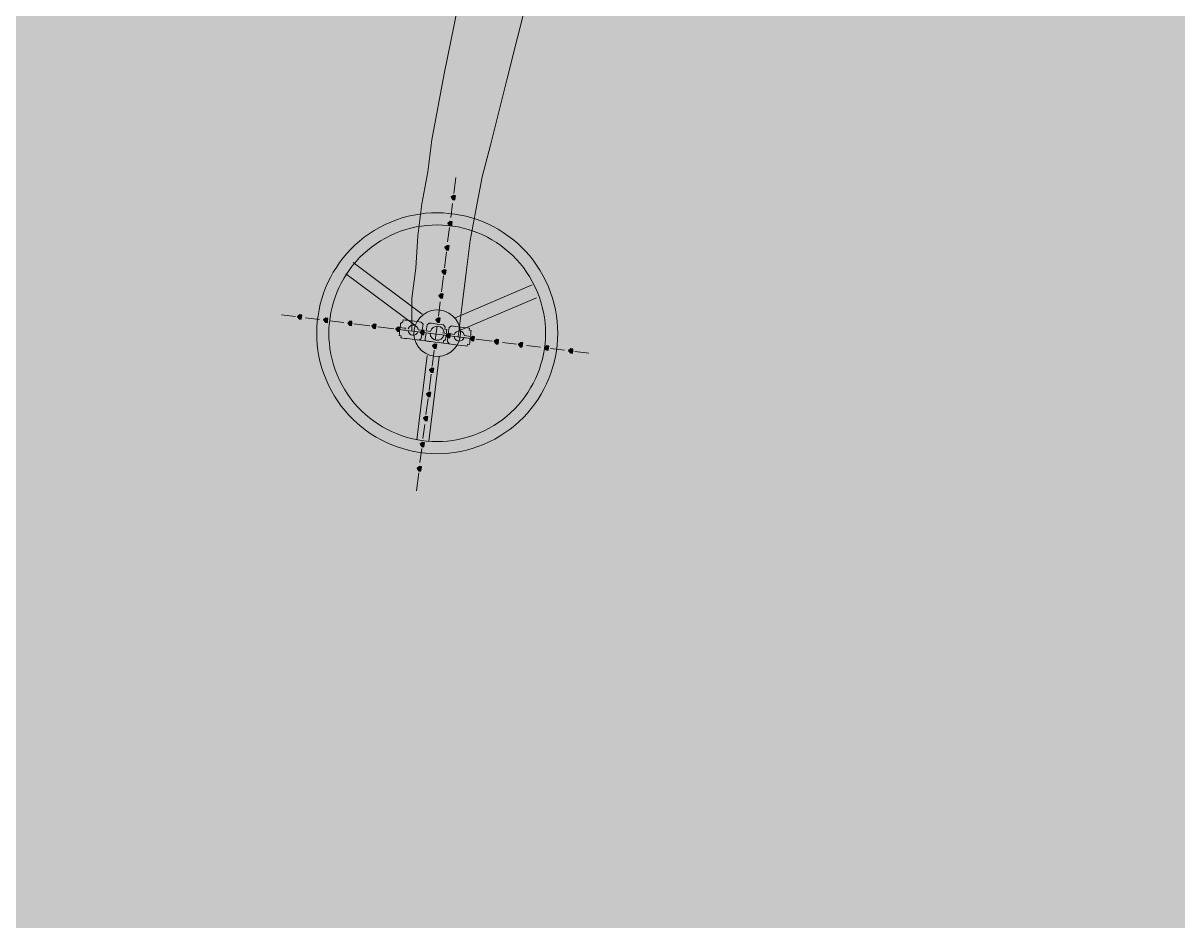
# Model space of a CAD drawing. Header units: metres. Extents: x -4 to 509425, y 7549 to 4732445.
# Drawn here: x 476035.607 to 476040.436, y 4719718.165 to 4719721.92 of the extents above; entities that cross this region are included whole.
import ezdxf

# ---------------------------------------------------------------- set-up
doc = ezdxf.new("R2010")
doc.units = ezdxf.units.M
doc.header["$LTSCALE"] = 0.01
doc.header["$MEASUREMENT"] = 0
doc.layers.get('0').update_dxf_attribs({"lineweight": 0})
doc.layers.add('_SUBESTACIÓN', color=1, linetype='Continuous')
doc.layers.add('SUBESTACION LA VID', color=253, linetype='Continuous')

# ---------------------------------------------------------------- blocks, each defined once
blk = doc.blocks.new('A$Cfff6051d')
at = {"layer": 'SUBESTACION LA VID', "transparency": 33554687}
h = blk.add_hatch(color=256, dxfattribs=at)
h.dxf.hatch_style = 2
h.paths.add_polyline_path([(476037.4137, 4719721.1894), (476037.4147, 4719721.1978), (476037.4063, 4719721.1988), (476037.3969, 4719721.1915), (476037.4042, 4719721.182), (476037.4126, 4719721.181)])
h = blk.add_hatch(color=256, dxfattribs=at)
h.dxf.hatch_style = 2
h.paths.add_polyline_path([(476037.4, 4719721.0801), (476037.4011, 4719721.0885), (476037.3927, 4719721.0896), (476037.3832, 4719721.0823), (476037.3905, 4719721.0728), (476037.3989, 4719721.0717)])
h = blk.add_hatch(color=256, dxfattribs=at)
h.dxf.hatch_style = 2
h.paths.add_polyline_path([(476037.3874, 4719720.9793), (476037.3884, 4719720.9877), (476037.38, 4719720.9888), (476037.3706, 4719720.9814), (476037.3779, 4719720.972), (476037.3863, 4719720.9709)])
h = blk.add_hatch(color=256, dxfattribs=at)
h.dxf.hatch_style = 2
h.paths.add_polyline_path([(476037.3747, 4719720.8785), (476037.3758, 4719720.8869), (476037.3674, 4719720.888), (476037.3579, 4719720.8806), (476037.3653, 4719720.8712), (476037.3737, 4719720.8701)])
h = blk.add_hatch(color=256, dxfattribs=at)
h.dxf.hatch_style = 2
h.paths.add_polyline_path([(476037.3621, 4719720.7777), (476037.3631, 4719720.7861), (476037.3547, 4719720.7872), (476037.3453, 4719720.7798), (476037.3526, 4719720.7704), (476037.361, 4719720.7693)])
h = blk.add_hatch(color=256, dxfattribs=at)
h.dxf.hatch_style = 2
h.paths.add_polyline_path([(476036.7708, 4719720.6897), (476036.7719, 4719720.6981), (476036.7635, 4719720.6992), (476036.754, 4719720.6918), (476036.7614, 4719720.6824), (476036.7698, 4719720.6813)])
h = blk.add_hatch(color=256, dxfattribs=at)
h.dxf.hatch_style = 2
h.paths.add_polyline_path([(476036.8801, 4719720.6761), (476036.8811, 4719720.6845), (476036.8727, 4719720.6855), (476036.8633, 4719720.6782), (476036.8706, 4719720.6687), (476036.879, 4719720.6677)])
h = blk.add_hatch(color=256, dxfattribs=at)
h.dxf.hatch_style = 2
h.paths.add_polyline_path([(476036.9809, 4719720.6634), (476036.9819, 4719720.6718), (476036.9735, 4719720.6729), (476036.9641, 4719720.6655), (476036.9714, 4719720.6561), (476036.9798, 4719720.655)])
h = blk.add_hatch(color=256, dxfattribs=at)
h.dxf.hatch_style = 2
h.paths.add_polyline_path([(476037.0817, 4719720.6508), (476037.0827, 4719720.6592), (476037.0743, 4719720.6602), (476037.0649, 4719720.6529), (476037.0722, 4719720.6434), (476037.0806, 4719720.6424)])
h = blk.add_hatch(color=256, dxfattribs=at)
h.dxf.hatch_style = 2
h.paths.add_polyline_path([(476037.1825, 4719720.6381), (476037.1835, 4719720.6465), (476037.1751, 4719720.6476), (476037.1657, 4719720.6402), (476037.173, 4719720.6308), (476037.1814, 4719720.6297)])
h = blk.add_hatch(color=256, dxfattribs=at)
h.dxf.hatch_style = 2
h.paths.add_polyline_path([(476037.3494, 4719720.6769), (476037.3505, 4719720.6853), (476037.3421, 4719720.6864), (476037.3326, 4719720.679), (476037.34, 4719720.6696), (476037.3484, 4719720.6685)])
h = blk.add_hatch(color=256, dxfattribs=at)
h.dxf.hatch_style = 2
h.paths.add_polyline_path([(476037.2833, 4719720.6255), (476037.2843, 4719720.6339), (476037.2759, 4719720.635), (476037.2665, 4719720.6276), (476037.2738, 4719720.6182), (476037.2822, 4719720.6171)])
h = blk.add_hatch(color=256, dxfattribs=at)
h.dxf.hatch_style = 2
h.paths.add_polyline_path([(476037.3925, 4719720.6118), (476037.3935, 4719720.6202), (476037.3851, 4719720.6213), (476037.3757, 4719720.6139), (476037.383, 4719720.6045), (476037.3914, 4719720.6034)])
h = blk.add_hatch(color=256, dxfattribs=at)
h.dxf.hatch_style = 2
h.paths.add_polyline_path([(476037.4933, 4719720.5992), (476037.4943, 4719720.6076), (476037.4859, 4719720.6086), (476037.4765, 4719720.6013), (476037.4838, 4719720.5918), (476037.4922, 4719720.5908)])
h = blk.add_hatch(color=256, dxfattribs=at)
h.dxf.hatch_style = 2
h.paths.add_polyline_path([(476037.5941, 4719720.5865), (476037.5951, 4719720.5949), (476037.5867, 4719720.596), (476037.5773, 4719720.5886), (476037.5846, 4719720.5792), (476037.593, 4719720.5781)])
h = blk.add_hatch(color=256, dxfattribs=at)
h.dxf.hatch_style = 2
h.paths.add_polyline_path([(476037.3358, 4719720.5677), (476037.3368, 4719720.5761), (476037.3284, 4719720.5772), (476037.319, 4719720.5698), (476037.3263, 4719720.5604), (476037.3347, 4719720.5593)])
h = blk.add_hatch(color=256, dxfattribs=at)
h.dxf.hatch_style = 2
h.paths.add_polyline_path([(476037.6949, 4719720.5739), (476037.6959, 4719720.5823), (476037.6875, 4719720.5833), (476037.6781, 4719720.576), (476037.6854, 4719720.5666), (476037.6938, 4719720.5655)])
h = blk.add_hatch(color=256, dxfattribs=at)
h.dxf.hatch_style = 2
h.paths.add_polyline_path([(476037.8041, 4719720.5602), (476037.8051, 4719720.5686), (476037.7967, 4719720.5697), (476037.7873, 4719720.5623), (476037.7946, 4719720.5529), (476037.803, 4719720.5518)])
h = blk.add_hatch(color=256, dxfattribs=at)
h.dxf.hatch_style = 2
h.paths.add_polyline_path([(476037.9049, 4719720.5476), (476037.906, 4719720.556), (476037.8975, 4719720.557), (476037.8881, 4719720.5497), (476037.8954, 4719720.5402), (476037.9038, 4719720.5392)])
h = blk.add_hatch(color=256, dxfattribs=at)
h.dxf.hatch_style = 2
h.paths.add_polyline_path([(476037.3231, 4719720.4669), (476037.3242, 4719720.4753), (476037.3158, 4719720.4764), (476037.3063, 4719720.469), (476037.3137, 4719720.4596), (476037.3221, 4719720.4585)])
h = blk.add_hatch(color=256, dxfattribs=at)
h.dxf.hatch_style = 2
h.paths.add_polyline_path([(476037.3105, 4719720.3661), (476037.3115, 4719720.3745), (476037.3031, 4719720.3756), (476037.2937, 4719720.3682), (476037.301, 4719720.3588), (476037.3094, 4719720.3577)])
h = blk.add_hatch(color=256, dxfattribs=at)
h.dxf.hatch_style = 2
h.paths.add_polyline_path([(476037.2978, 4719720.2653), (476037.2989, 4719720.2737), (476037.2905, 4719720.2748), (476037.281, 4719720.2674), (476037.2884, 4719720.258), (476037.2968, 4719720.2569)])
h = blk.add_hatch(color=256, dxfattribs=at)
h.dxf.hatch_style = 2
h.paths.add_polyline_path([(476037.2842, 4719720.1561), (476037.2852, 4719720.1645), (476037.2768, 4719720.1656), (476037.2674, 4719720.1582), (476037.2747, 4719720.1488), (476037.2831, 4719720.1477)])
h = blk.add_hatch(color=256, dxfattribs=at)
h.dxf.hatch_style = 2
h.paths.add_polyline_path([(476037.2715, 4719720.0553), (476037.2726, 4719720.0637), (476037.2642, 4719720.0648), (476037.2547, 4719720.0574), (476037.2621, 4719720.048), (476037.2705, 4719720.0469)])
at = {"layer": 'SUBESTACION LA VID', "lineweight": 15}
for p, q in [((476037.4074, 4719721.2072), (476037.4158, 4719721.2744)), ((476037.3948, 4719721.1064), (476037.4021, 4719721.1652)), ((476037.3821, 4719721.0056), (476037.3895, 4719721.0644)), ((476037.3684, 4719720.8964), (476037.3769, 4719720.9636)), ((476036.9873, 4719720.9186), (476037.2759, 4719720.7032)), ((476037.2444, 4719720.656), (476036.9557, 4719720.8713)), ((476037.3558, 4719720.7956), (476037.3642, 4719720.8628)), ((476037.4104, 4719720.6864), (476037.7349, 4719720.8249)), ((476037.3432, 4719720.6948), (476037.3505, 4719720.7536)), ((476037.7538, 4719720.7713), (476037.4292, 4719720.6328)), ((476036.6868, 4719720.7003), (476036.7456, 4719720.6929)), ((476036.7876, 4719720.6876), (476036.8464, 4719720.6803)), ((476036.8885, 4719720.675), (476036.9473, 4719720.6676)), ((476036.9893, 4719720.6624), (476037.0565, 4719720.6539)), ((476037.0901, 4719720.6497), (476037.1573, 4719720.6413)), ((476037.2003, 4719720.6444), (476037.2087, 4719720.6434)), ((476037.3305, 4719720.594), (476037.3379, 4719720.6528)), ((476037.1993, 4719720.636), (476037.2077, 4719720.635)), ((476037.1993, 4719720.636), (476037.2581, 4719720.6287)), ((476037.2455, 4719720.5961), (476037.3127, 4719720.5877)), ((476037.2749, 4719720.6266), (476037.2917, 4719720.6244)), ((476037.3001, 4719720.6234), (476037.3589, 4719720.616)), ((476037.3841, 4719720.6129), (476037.3757, 4719720.6139)), ((476037.4009, 4719720.6108), (476037.4093, 4719720.6097)), ((476037.4009, 4719720.6108), (476037.4681, 4719720.6023)), ((476037.4019, 4719720.6192), (476037.4103, 4719720.6181)), ((476037.5017, 4719720.5981), (476037.5689, 4719720.5897)), ((476037.3168, 4719720.4848), (476037.3252, 4719720.552)), ((476037.3463, 4719720.5835), (476037.4051, 4719720.5761)), ((476037.6109, 4719720.5844), (476037.6697, 4719720.5771)), ((476037.7117, 4719720.5718), (476037.7705, 4719720.5644)), ((476037.8125, 4719720.5592), (476037.8713, 4719720.5518)), ((476037.9133, 4719720.5465), (476037.9721, 4719720.5391)), ((476037.2527, 4719720.1771), (476037.2969, 4719720.5299)), ((476037.3473, 4719720.5236), (476037.3031, 4719720.1708)), ((476037.3042, 4719720.384), (476037.3126, 4719720.4512)), ((476037.2915, 4719720.2832), (476037.3, 4719720.3504)), ((476037.2789, 4719720.1824), (476037.2863, 4719720.2412)), ((476037.2663, 4719720.0816), (476037.2736, 4719720.1404)), ((476037.2515, 4719719.964), (476037.261, 4719720.0396))]:
    blk.add_line(p, q, dxfattribs=at)
for points in [[(476037.2329, 4719720.6318), (476037.2329, 4719720.7683), (476037.2487, 4719720.8943), (476037.2572, 4719721.0298), (476037.274, 4719721.1642), (476037.2993, 4719721.2976), (476037.3161, 4719721.432), (476037.3677, 4719721.7071), (476037.4792, 4719722.2562)], [(476037.4261, 4719720.6076), (476037.4429, 4719720.742), (476037.4598, 4719720.8764), (476037.4766, 4719721.0108), (476037.5019, 4719721.1442), (476037.5271, 4719721.2775), (476037.5608, 4719721.4098), (476037.6291, 4719721.6828), (476037.7648, 4719722.2204)], [(476037.2591, 4719720.6371), (476037.2759, 4719720.635), (476037.277, 4719720.6434), (476037.278, 4719720.6518), (476037.2791, 4719720.6602), (476037.2717, 4719720.6696), (476037.2633, 4719720.6707), (476037.2549, 4719720.6717), (476037.2213, 4719720.6759), (476037.2129, 4719720.677), (476037.2045, 4719720.678), (476037.1961, 4719720.6791), (476037.1951, 4719720.6707), (476037.1856, 4719720.6633), (476037.1846, 4719720.6549), (476037.1835, 4719720.6465), (476037.2003, 4719720.6444)], [(476037.3389, 4719720.6612), (476037.3221, 4719720.6633), (476037.3137, 4719720.6643), (476037.3053, 4719720.6654), (476037.2959, 4719720.658), (476037.2948, 4719720.6496), (476037.2938, 4719720.6412), (476037.2927, 4719720.6328), (476037.3095, 4719720.6307)], [(476037.3389, 4719720.6612), (476037.3557, 4719720.6591), (476037.3641, 4719720.658), (476037.3715, 4719720.6486), (476037.3704, 4719720.6402), (476037.3788, 4719720.6391), (476037.3778, 4719720.6307), (476037.3767, 4719720.6223), (476037.3599, 4719720.6244)], [(476037.4523, 4719720.6128), (476037.4775, 4719720.6097), (476037.4786, 4719720.6181), (476037.4796, 4719720.6265), (476037.4807, 4719720.6349), (476037.4723, 4719720.6359), (476037.4733, 4719720.6443), (476037.4649, 4719720.6454), (476037.4481, 4719720.6475), (476037.4145, 4719720.6517), (476037.4061, 4719720.6528), (476037.3977, 4719720.6538), (476037.3883, 4719720.6465), (476037.3872, 4719720.6381), (476037.3862, 4719720.6297), (476037.3851, 4719720.6213), (476037.4019, 4719720.6192)], [(476037.2581, 4719720.6287), (476037.2749, 4719720.6266), (476037.2738, 4719720.6182), (476037.2728, 4719720.6098), (476037.2717, 4719720.6014), (476037.2623, 4719720.594), (476037.2539, 4719720.5951), (476037.2455, 4719720.5961), (476037.2119, 4719720.6003), (476037.2035, 4719720.6014), (476037.1951, 4719720.6024), (476037.1867, 4719720.6035), (476037.1877, 4719720.6119), (476037.1793, 4719720.6129), (476037.1804, 4719720.6213), (476037.1814, 4719720.6297), (476037.1825, 4719720.6381), (476037.1993, 4719720.636)], [(476037.3295, 4719720.5856), (476037.3127, 4719720.5877), (476037.3043, 4719720.5887), (476037.2959, 4719720.5898), (476037.2875, 4719720.5908), (476037.2885, 4719720.5992), (476037.2896, 4719720.6076), (476037.2906, 4719720.616), (476037.2917, 4719720.6244), (476037.3085, 4719720.6223)], [(476037.3295, 4719720.5856), (476037.3463, 4719720.5835), (476037.3547, 4719720.5824), (476037.3631, 4719720.5814), (476037.3641, 4719720.5898), (476037.3736, 4719720.5971), (476037.3746, 4719720.6055), (476037.3757, 4719720.6139), (476037.3589, 4719720.616)], [(476037.4513, 4719720.6044), (476037.4765, 4719720.6013), (476037.4754, 4719720.5929), (476037.4744, 4719720.5845), (476037.4733, 4719720.5761), (476037.4649, 4719720.5771), (476037.4639, 4719720.5687), (476037.4555, 4719720.5698), (476037.4387, 4719720.5719), (476037.4051, 4719720.5761), (476037.3967, 4719720.5772), (476037.3883, 4719720.5782), (476037.3809, 4719720.5877), (476037.382, 4719720.5961), (476037.383, 4719720.6045), (476037.3841, 4719720.6129), (476037.4009, 4719720.6108)]]:
    blk.add_lwpolyline(points, dxfattribs=at)
at = {"layer": 'SUBESTACION LA VID'}
for points in [[(476037.4137, 4719721.1894), (476037.4147, 4719721.1978), (476037.4063, 4719721.1988), (476037.3969, 4719721.1915), (476037.4042, 4719721.182), (476037.4126, 4719721.181)], [(476037.4, 4719721.0801), (476037.4011, 4719721.0885), (476037.3927, 4719721.0896), (476037.3832, 4719721.0823), (476037.3905, 4719721.0728), (476037.3989, 4719721.0717)], [(476037.3874, 4719720.9793), (476037.3884, 4719720.9877), (476037.38, 4719720.9888), (476037.3706, 4719720.9814), (476037.3779, 4719720.972), (476037.3863, 4719720.9709)], [(476037.3747, 4719720.8785), (476037.3758, 4719720.8869), (476037.3674, 4719720.888), (476037.3579, 4719720.8806), (476037.3653, 4719720.8712), (476037.3737, 4719720.8701)], [(476037.3621, 4719720.7777), (476037.3631, 4719720.7861), (476037.3547, 4719720.7872), (476037.3453, 4719720.7798), (476037.3526, 4719720.7704), (476037.361, 4719720.7693)], [(476036.7708, 4719720.6897), (476036.7719, 4719720.6981), (476036.7635, 4719720.6992), (476036.754, 4719720.6918), (476036.7614, 4719720.6824), (476036.7698, 4719720.6813)], [(476036.8801, 4719720.6761), (476036.8811, 4719720.6845), (476036.8727, 4719720.6855), (476036.8633, 4719720.6782), (476036.8706, 4719720.6687), (476036.879, 4719720.6677)], [(476036.9809, 4719720.6634), (476036.9819, 4719720.6718), (476036.9735, 4719720.6729), (476036.9641, 4719720.6655), (476036.9714, 4719720.6561), (476036.9798, 4719720.655)], [(476037.0817, 4719720.6508), (476037.0827, 4719720.6592), (476037.0743, 4719720.6602), (476037.0649, 4719720.6529), (476037.0722, 4719720.6434), (476037.0806, 4719720.6424)], [(476037.1825, 4719720.6381), (476037.1835, 4719720.6465), (476037.1751, 4719720.6476), (476037.1657, 4719720.6402), (476037.173, 4719720.6308), (476037.1814, 4719720.6297)], [(476037.3494, 4719720.6769), (476037.3505, 4719720.6853), (476037.3421, 4719720.6864), (476037.3326, 4719720.679), (476037.34, 4719720.6696), (476037.3484, 4719720.6685)], [(476037.2833, 4719720.6255), (476037.2843, 4719720.6339), (476037.2759, 4719720.635), (476037.2665, 4719720.6276), (476037.2738, 4719720.6182), (476037.2822, 4719720.6171)], [(476037.3925, 4719720.6118), (476037.3935, 4719720.6202), (476037.3851, 4719720.6213), (476037.3757, 4719720.6139), (476037.383, 4719720.6045), (476037.3914, 4719720.6034)], [(476037.4933, 4719720.5992), (476037.4943, 4719720.6076), (476037.4859, 4719720.6086), (476037.4765, 4719720.6013), (476037.4838, 4719720.5918), (476037.4922, 4719720.5908)], [(476037.5941, 4719720.5865), (476037.5951, 4719720.5949), (476037.5867, 4719720.596), (476037.5773, 4719720.5886), (476037.5846, 4719720.5792), (476037.593, 4719720.5781)], [(476037.3358, 4719720.5677), (476037.3368, 4719720.5761), (476037.3284, 4719720.5772), (476037.319, 4719720.5698), (476037.3263, 4719720.5604), (476037.3347, 4719720.5593)], [(476037.6949, 4719720.5739), (476037.6959, 4719720.5823), (476037.6875, 4719720.5833), (476037.6781, 4719720.576), (476037.6854, 4719720.5666), (476037.6938, 4719720.5655)], [(476037.8041, 4719720.5602), (476037.8051, 4719720.5686), (476037.7967, 4719720.5697), (476037.7873, 4719720.5623), (476037.7946, 4719720.5529), (476037.803, 4719720.5518)], [(476037.9049, 4719720.5476), (476037.906, 4719720.556), (476037.8975, 4719720.557), (476037.8881, 4719720.5497), (476037.8954, 4719720.5402), (476037.9038, 4719720.5392)], [(476037.3231, 4719720.4669), (476037.3242, 4719720.4753), (476037.3158, 4719720.4764), (476037.3063, 4719720.469), (476037.3137, 4719720.4596), (476037.3221, 4719720.4585)], [(476037.3105, 4719720.3661), (476037.3115, 4719720.3745), (476037.3031, 4719720.3756), (476037.2937, 4719720.3682), (476037.301, 4719720.3588), (476037.3094, 4719720.3577)], [(476037.2978, 4719720.2653), (476037.2989, 4719720.2737), (476037.2905, 4719720.2748), (476037.281, 4719720.2674), (476037.2884, 4719720.258), (476037.2968, 4719720.2569)], [(476037.2842, 4719720.1561), (476037.2852, 4719720.1645), (476037.2768, 4719720.1656), (476037.2674, 4719720.1582), (476037.2747, 4719720.1488), (476037.2831, 4719720.1477)], [(476037.2715, 4719720.0553), (476037.2726, 4719720.0637), (476037.2642, 4719720.0648), (476037.2547, 4719720.0574), (476037.2621, 4719720.048), (476037.2705, 4719720.0469)]]:
    blk.add_lwpolyline(points, close=True, dxfattribs=at)
at = {"layer": 'SUBESTACION LA VID', "lineweight": 0}
for points in [[(476037.4137, 4719721.1894), (476037.4147, 4719721.1978), (476037.4063, 4719721.1988), (476037.3969, 4719721.1915), (476037.4042, 4719721.182), (476037.4126, 4719721.181)], [(476037.4, 4719721.0801), (476037.4011, 4719721.0885), (476037.3927, 4719721.0896), (476037.3832, 4719721.0823), (476037.3905, 4719721.0728), (476037.3989, 4719721.0717)], [(476037.3874, 4719720.9793), (476037.3884, 4719720.9877), (476037.38, 4719720.9888), (476037.3706, 4719720.9814), (476037.3779, 4719720.972), (476037.3863, 4719720.9709)], [(476037.3747, 4719720.8785), (476037.3758, 4719720.8869), (476037.3674, 4719720.888), (476037.3579, 4719720.8806), (476037.3653, 4719720.8712), (476037.3737, 4719720.8701)], [(476037.3621, 4719720.7777), (476037.3631, 4719720.7861), (476037.3547, 4719720.7872), (476037.3453, 4719720.7798), (476037.3526, 4719720.7704), (476037.361, 4719720.7693)], [(476036.7708, 4719720.6897), (476036.7719, 4719720.6981), (476036.7635, 4719720.6992), (476036.754, 4719720.6918), (476036.7614, 4719720.6824), (476036.7698, 4719720.6813)], [(476036.8801, 4719720.6761), (476036.8811, 4719720.6845), (476036.8727, 4719720.6855), (476036.8633, 4719720.6782), (476036.8706, 4719720.6687), (476036.879, 4719720.6677)], [(476036.9809, 4719720.6634), (476036.9819, 4719720.6718), (476036.9735, 4719720.6729), (476036.9641, 4719720.6655), (476036.9714, 4719720.6561), (476036.9798, 4719720.655)], [(476037.0817, 4719720.6508), (476037.0827, 4719720.6592), (476037.0743, 4719720.6602), (476037.0649, 4719720.6529), (476037.0722, 4719720.6434), (476037.0806, 4719720.6424)], [(476037.1825, 4719720.6381), (476037.1835, 4719720.6465), (476037.1751, 4719720.6476), (476037.1657, 4719720.6402), (476037.173, 4719720.6308), (476037.1814, 4719720.6297)], [(476037.3494, 4719720.6769), (476037.3505, 4719720.6853), (476037.3421, 4719720.6864), (476037.3326, 4719720.679), (476037.34, 4719720.6696), (476037.3484, 4719720.6685)], [(476037.2833, 4719720.6255), (476037.2843, 4719720.6339), (476037.2759, 4719720.635), (476037.2665, 4719720.6276), (476037.2738, 4719720.6182), (476037.2822, 4719720.6171)], [(476037.3925, 4719720.6118), (476037.3935, 4719720.6202), (476037.3851, 4719720.6213), (476037.3757, 4719720.6139), (476037.383, 4719720.6045), (476037.3914, 4719720.6034)], [(476037.4933, 4719720.5992), (476037.4943, 4719720.6076), (476037.4859, 4719720.6086), (476037.4765, 4719720.6013), (476037.4838, 4719720.5918), (476037.4922, 4719720.5908)], [(476037.5941, 4719720.5865), (476037.5951, 4719720.5949), (476037.5867, 4719720.596), (476037.5773, 4719720.5886), (476037.5846, 4719720.5792), (476037.593, 4719720.5781)], [(476037.3358, 4719720.5677), (476037.3368, 4719720.5761), (476037.3284, 4719720.5772), (476037.319, 4719720.5698), (476037.3263, 4719720.5604), (476037.3347, 4719720.5593)], [(476037.6949, 4719720.5739), (476037.6959, 4719720.5823), (476037.6875, 4719720.5833), (476037.6781, 4719720.576), (476037.6854, 4719720.5666), (476037.6938, 4719720.5655)], [(476037.8041, 4719720.5602), (476037.8051, 4719720.5686), (476037.7967, 4719720.5697), (476037.7873, 4719720.5623), (476037.7946, 4719720.5529), (476037.803, 4719720.5518)], [(476037.9049, 4719720.5476), (476037.906, 4719720.556), (476037.8975, 4719720.557), (476037.8881, 4719720.5497), (476037.8954, 4719720.5402), (476037.9038, 4719720.5392)], [(476037.3231, 4719720.4669), (476037.3242, 4719720.4753), (476037.3158, 4719720.4764), (476037.3063, 4719720.469), (476037.3137, 4719720.4596), (476037.3221, 4719720.4585)], [(476037.3105, 4719720.3661), (476037.3115, 4719720.3745), (476037.3031, 4719720.3756), (476037.2937, 4719720.3682), (476037.301, 4719720.3588), (476037.3094, 4719720.3577)], [(476037.2978, 4719720.2653), (476037.2989, 4719720.2737), (476037.2905, 4719720.2748), (476037.281, 4719720.2674), (476037.2884, 4719720.258), (476037.2968, 4719720.2569)], [(476037.2842, 4719720.1561), (476037.2852, 4719720.1645), (476037.2768, 4719720.1656), (476037.2674, 4719720.1582), (476037.2747, 4719720.1488), (476037.2831, 4719720.1477)], [(476037.2715, 4719720.0553), (476037.2726, 4719720.0637), (476037.2642, 4719720.0648), (476037.2547, 4719720.0574), (476037.2621, 4719720.048), (476037.2705, 4719720.0469)]]:
    blk.add_lwpolyline(points, close=True, dxfattribs=at)
at = {"layer": 'SUBESTACION LA VID', "lineweight": 15}
for points, knots in [([(476037.1206, 4719721.0771), (476036.8698, 4719720.9568), (476036.7639, 4719720.6559), (476036.8842, 4719720.4051), (476037.0044, 4719720.1542), (476037.3053, 4719720.0484), (476037.5562, 4719720.1686), (476037.807, 4719720.2889), (476037.9129, 4719720.5898), (476037.7926, 4719720.8406), (476037.6723, 4719721.0915), (476037.3715, 4719721.1974), (476037.1206, 4719721.0771)], [0, 0, 0, 0, 1, 1, 1, 2, 2, 2, 3, 3, 3, 4, 4, 4, 4]), ([(476037.1425, 4719721.0312), (476036.9169, 4719720.923), (476036.8218, 4719720.6525), (476036.93, 4719720.4269), (476037.0382, 4719720.2014), (476037.3088, 4719720.1063), (476037.5343, 4719720.2145), (476037.7599, 4719720.3227), (476037.855, 4719720.5933), (476037.7468, 4719720.8188), (476037.6386, 4719721.0443), (476037.368, 4719721.1394), (476037.1425, 4719721.0312)], [0, 0, 0, 0, 1, 1, 1, 2, 2, 2, 3, 3, 3, 4, 4, 4, 4]), ([(476037.2963, 4719720.7106), (476037.2478, 4719720.6874), (476037.2274, 4719720.6292), (476037.2506, 4719720.5807), (476037.2739, 4719720.5323), (476037.332, 4719720.5118), (476037.3805, 4719720.5351), (476037.429, 4719720.5583), (476037.4494, 4719720.6165), (476037.4262, 4719720.665), (476037.4029, 4719720.7135), (476037.3448, 4719720.7339), (476037.2963, 4719720.7106)], [0, 0, 0, 0, 1, 1, 1, 2, 2, 2, 3, 3, 3, 4, 4, 4, 4]), ([(476037.2587, 4719720.6366), (476037.2582, 4719720.6469), (476037.2504, 4719720.6552), (476037.2402, 4719720.6565), (476037.2301, 4719720.6578), (476037.2205, 4719720.6516), (476037.2174, 4719720.6418)], [0, 0, 0, 0, 1, 1, 1, 2, 2, 2, 2]), ([(476037.2165, 4719720.6343), (476037.217, 4719720.6241), (476037.2248, 4719720.6158), (476037.235, 4719720.6145), (476037.2451, 4719720.6132), (476037.2547, 4719720.6194), (476037.2578, 4719720.6292)], [0, 0, 0, 0, 1, 1, 1, 2, 2, 2, 2]), ([(476037.4097, 4719720.6101), (476037.4102, 4719720.5999), (476037.418, 4719720.5915), (476037.4282, 4719720.5903), (476037.4383, 4719720.589), (476037.4479, 4719720.5952), (476037.451, 4719720.6049)], [0, 0, 0, 0, 1, 1, 1, 2, 2, 2, 2]), ([(476037.4519, 4719720.6124), (476037.4514, 4719720.6226), (476037.4436, 4719720.631), (476037.4334, 4719720.6323), (476037.4233, 4719720.6335), (476037.4137, 4719720.6274), (476037.4106, 4719720.6176)], [0, 0, 0, 0, 1, 1, 1, 2, 2, 2, 2])]:
    blk.add_open_spline(points, degree=3, knots=knots, dxfattribs=at)
for points in [[(476037.3421, 4719720.6523), (476037.3272, 4719720.6541), (476037.3133, 4719720.6446), (476037.3097, 4719720.63)], [(476037.368, 4719720.6227), (476037.3681, 4719720.6377), (476037.357, 4719720.6504), (476037.3421, 4719720.6523)], [(476037.3088, 4719720.623), (476037.3087, 4719720.608), (476037.3198, 4719720.5953), (476037.3347, 4719720.5935)], [(476037.3347, 4719720.5935), (476037.3496, 4719720.5916), (476037.3635, 4719720.6011), (476037.3671, 4719720.6157)]]:
    blk.add_open_spline(points, degree=3, dxfattribs=at)

msp = doc.modelspace()

# ---------------------------------------------------------------- hatches: boundary and pattern name
at = {"layer": '_SUBESTACIÓN', "transparency": 33554559}
h = msp.add_hatch(color=1, dxfattribs=at)
h.dxf.hatch_style = 1
h.paths.add_polyline_path([(475968.6399, 4719805.825), (476089.9386, 4719790.615), (476078.1686, 4719696.74), (475956.8686, 4719711.9502)])

# ---------------------------------------------------------------- block references
at = {"linetype": 'Continuous'}
msp.add_blockref('A$Cfff6051d', (0, 0), dxfattribs=at)

doc.saveas('drawing.dxf')
